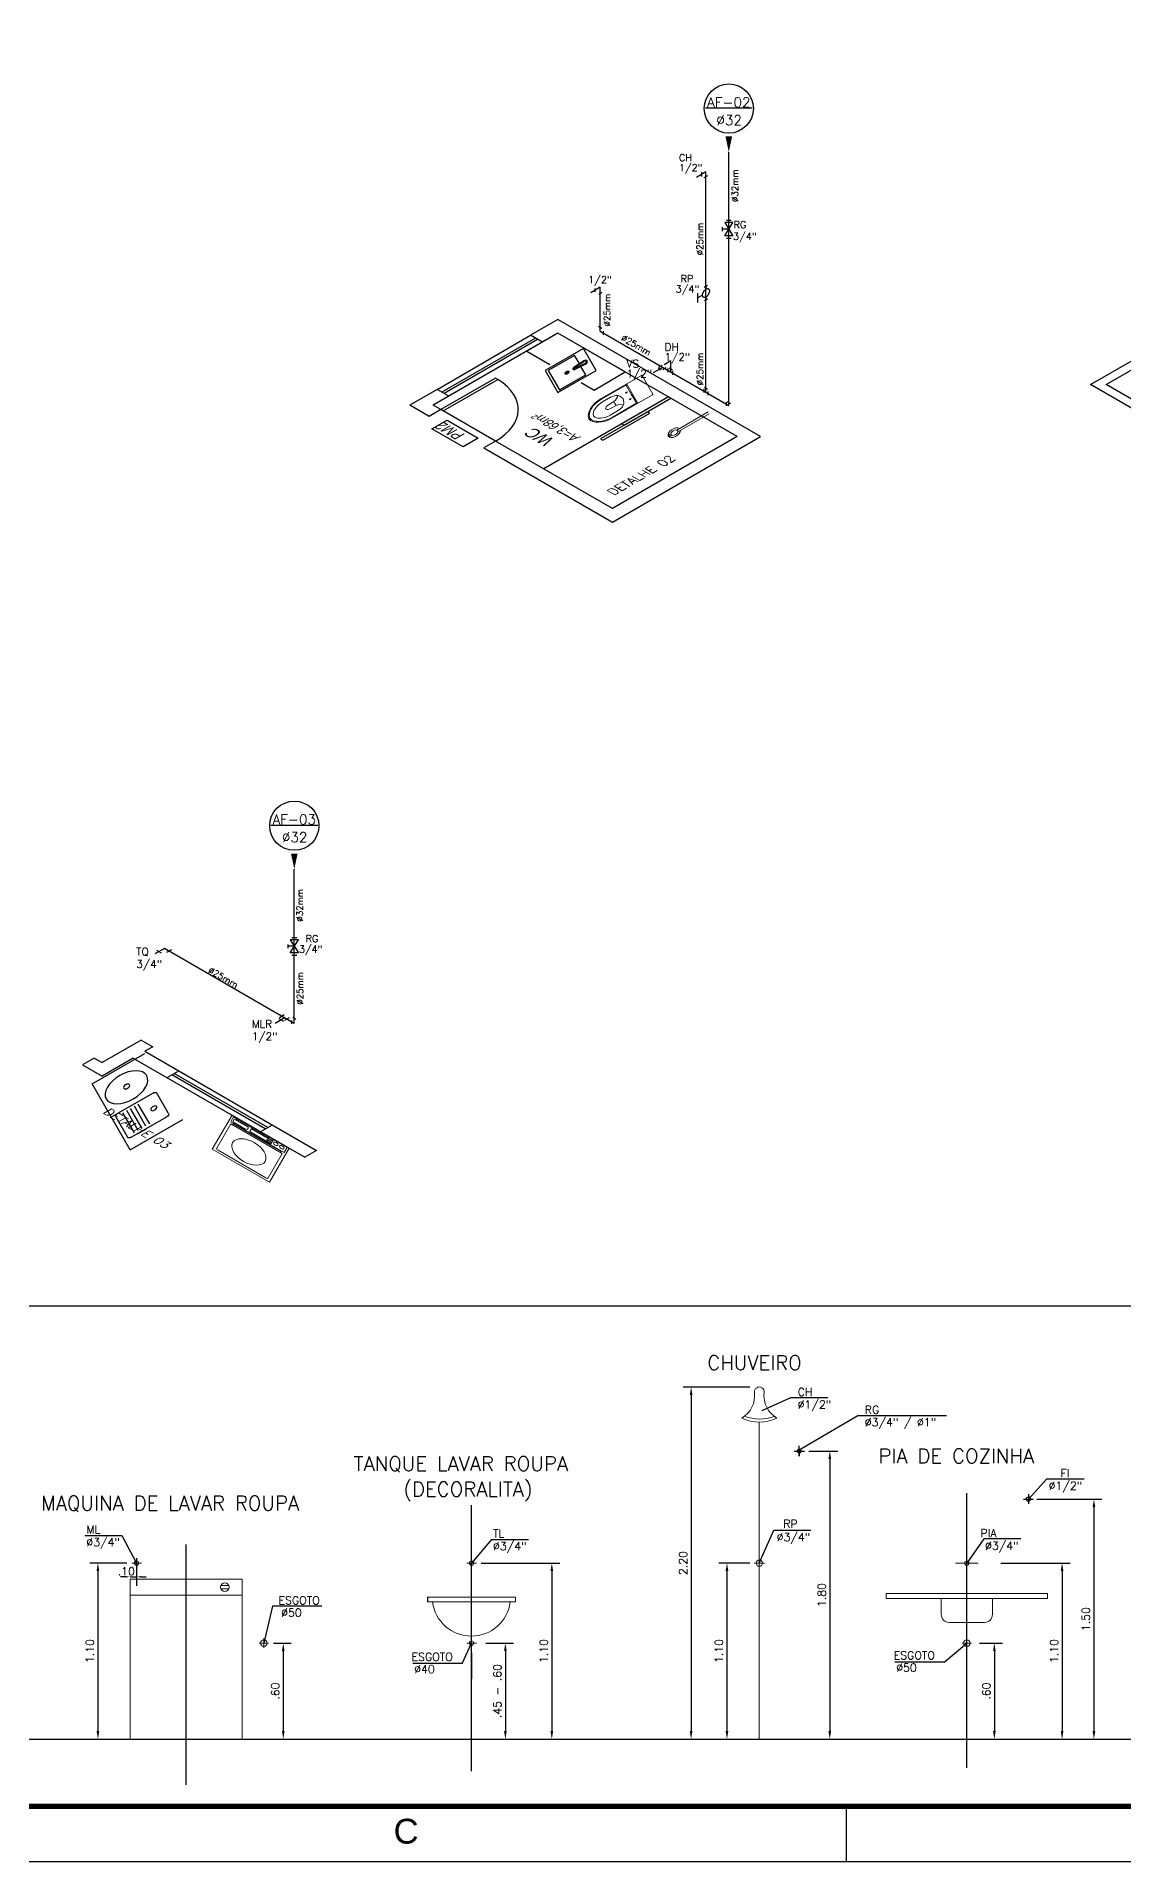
# Model space of a CAD drawing. Header units: millimetres. Extents: x 3923 to 4007, y 744 to 982.
# Drawn here: x 3956.45 to 3976.16, y 743.99 to 777.09 of the extents above; entities that cross this region are included whole.
import ezdxf
from ezdxf.enums import TextEntityAlignment as Align

# ---------------------------------------------------------------- set-up
doc = ezdxf.new("R2010")
doc.units = ezdxf.units.MM
doc.header["$LTSCALE"] = 20
for name, pattern in [('CONTINU', [0]), ('DIVIDE', [1.25, 0.5, -0.25, 0, -0.25, 0, -0.25]), ('HIDDEN2', [0.1875, 0.125, -0.0625])]:
    doc.linetypes.add(name, pattern=pattern)
for name, color, linetype in [('A-PEN-R', 1, 'Continuous'), ('A-PEN-Y', 2, 'Continuous'), ('AF', 5, 'Continuous'), ('CERC02', 3, 'Continuous'), ('CONEXAO_AG_FRIA', 2, 'Continuous'), ('CONEXÃO_HIDRÁULICA', 2, 'Continuous'), ('COTAS01', 7, 'Continuous'), ('Diametro', 2, 'Continuous'), ('E-txt-g', 3, 'Continuous'), ('Esgoto', 5, 'Continuous'), ('ESPECIFICAÇÃO02', 7, 'Continuous'), ('HIDROSSANITÁRIO', 8, 'Continuous'), ('LAYER8', 9, 'Continuous'), ('MOB', 251, 'Continuous'), ("PRANCHA - PROJETU'S", 7, 'Continuous'), ('Prumadas_L', 1, 'Continuous'), ('Prumadas_Q', 3, 'Continuous'), ('Prumadas_T', 2, 'Continuous'), ('TEXT', 2, 'Continuous')]:
    doc.layers.add(name, color=color, linetype=linetype)
for name, color, linetype, lineweight in [('BLOCOS HIDRAULICA', 4, 'Continuous', 9), ('E-Lay-9', 9, 'Continuous', 9), ('E-Txt-W', 7, 'Continuous', 20)]:
    doc.layers.add(name, color=color, linetype=linetype, lineweight=lineweight)
doc.styles.add('ARIAL', font='arial.ttf', dxfattribs={"height": 2})
doc.styles.add('F2', font='ARIALN.TTF')
doc.styles.add('REG60', font='romans.shx', dxfattribs={"width": 0.8, "height": 0.15})
doc.styles.add('REG80', font='romans.shx', dxfattribs={"width": 0.8, "height": 0.2})
doc.styles.add('ROMANS', font='romans__.ttf', dxfattribs={"height": 0.1})

# ---------------------------------------------------------------- blocks, each defined once
blk = doc.blocks.new('ADFSGASDFG')
at = {"layer": "PRANCHA - PROJETU'S", "color": 1}
blk.add_line((276.578, 47.946), (360.678, 47.946), dxfattribs=at)
at = {"layer": "PRANCHA - PROJETU'S", "color": 4, "const_width": 0.1}
blk.add_lwpolyline([(279.078, 106.346), (359.678, 106.346), (359.678, 48.946), (279.078, 48.946)], close=True, dxfattribs=at)
at = {"layer": "PRANCHA - PROJETU'S", "color": 50, "linetype": 'Continuous', "style": 'ARIAL'}
blk.add_text('C', height=0.45, dxfattribs=at).set_placement((316.698, 48.496), align=Align.MIDDLE)
blk.add_text('C', height=0.45, dxfattribs=at).set_placement((316.698, 48.496), align=Align.MIDDLE)
blk = doc.blocks.new('TXT-AMB75')
at = {"layer": 'E-txt-g', "style": 'REG80', "width": 0.8, "flags": 8}
blk.add_attdef('TXT', text='', height=0.2, dxfattribs=at).set_placement((0.005, 0.296), align=Align.CENTER)
at = {"layer": 'E-Txt-W', "style": 'REG60', "width": 0.8, "flags": 8}
blk.add_attdef('TXT', text='', height=0.15, dxfattribs=at).set_placement((0.005, 0.027), align=Align.CENTER)
blk = doc.blocks.new('CUBA QUADRADA-flat-4-flat-1')
at = {"layer": 'MOB'}
blk.add_lwpolyline([(0, -0.2), (0.4, -0.2), (0.4, 0.2), (0, 0.2)], close=True, dxfattribs=at)
blk.add_lwpolyline([(0.1, -0.025), (0.1, -0.175), (0.375, -0.175), (0.375, 0.175), (0.1, 0.175), (0.1, 0.025)], dxfattribs=at)
for points in [[(0.155, -0.02), (0.055, -0.03, -1), (0.055, 0.03), (0.155, 0.02, -1)], [(0.155, -0.01), (0.055, -0.02, -1), (0.055, 0.02), (0.155, 0.01, -1)]]:
    blk.add_lwpolyline(points, format="xyb", close=True, dxfattribs=at)
for radius in [0.02, 0.0125]:
    blk.add_circle((0.238, 0), radius, dxfattribs=at)
blk = doc.blocks.new('vaso-s')
at = {"layer": 'E-Lay-9', "color": 8}
for p, q in [((0, 0.17), (0, 0)), ((0.426, 0.175), (0.005, 0.175)), ((0.16, 0.17), (0.16, 0.17)), ((0.16, 0.17), (0.16, 0)), ((0.426, 0.165), (0.165, 0.165)), ((0.17, 0), (0.17, 0.16)), ((0.213, 0.06), (0.189, 0.06)), ((0.201, 0.048), (0.201, 0.072)), ((0.341, 0.035), (0.341, 0)), ((0.391, 0.035), (0.341, 0.035)), ((0.431, 0.12), (0.346, 0.12)), ((0, -0.17), (0, 0)), ((0.16, -0.17), (0.16, 0)), ((0.426, -0.165), (0.165, -0.165)), ((0.17, 0), (0.17, -0.16)), ((0.213, -0.06), (0.189, -0.06)), ((0.201, -0.048), (0.201, -0.072)), ((0.341, -0.035), (0.341, 0)), ((0.391, -0.035), (0.341, -0.035)), ((0.431, -0.12), (0.346, -0.12)), ((0.426, -0.175), (0.005, -0.175)), ((0.16, -0.17), (0.16, -0.17))]:
    blk.add_line(p, q, dxfattribs=at)
for centre in [(0.201, 0.06), (0.201, -0.06)]:
    blk.add_circle(centre, 0.005, dxfattribs=at)
for centre, radius, start, end in [((0.005, 0.17), 0.005, 90, 180), ((0.155, 0.17), 0.005, 0, 90), ((0.165, 0.17), 0.00495, 180, 270), ((0.426, -0.015), 0.19, 4.5281, 90), ((0.165, 0.16), 0.00495, 0, 90), ((0.518, -0.015), 0.262, 163.0355, 176.7233), ((0.346, 0.038), 0.0825, 90, 163.0355), ((0.375, 0.136), 0.107, 206.9395, 250.9647), ((0.391, -0.015), 0.05, 17.4576, 90), ((0.426, -0.015), 0.18, 4.7802, 90), ((0.431, -0.015), 0.135, 6.3794, 90), ((0.165, -0.17), 0.00495, 90, 180), ((0.165, -0.16), 0.00495, 270, 0), ((0.518, 0.015), 0.262, 183.2767, 196.9645), ((0.346, -0.038), 0.0825, 196.9645, 270), ((0.375, -0.136), 0.107, 109.0353, 153.0605), ((0.391, 0.015), 0.05, 270, 342.5424), ((0.426, 0.015), 0.19, 270, 355.4719), ((0.426, 0.015), 0.18, 270, 355.2198), ((0.431, 0.015), 0.135, 270, 353.6206), ((0.005, -0.17), 0.005, 180, 270), ((0.155, -0.17), 0.005, 270, 0)]:
    blk.add_arc(centre, radius, start, end, dxfattribs=at)
blk = doc.blocks.new('Chuveiro')
at = {"layer": 'E-Lay-9', "color": 8}
for p, q in [((-0.031, 0.016), (-0.36, 0.016)), ((0.051, 0.016), (0.031, 0.016)), ((0.051, 0.016), (0.051, -0.016)), ((-0.031, -0.016), (-0.36, -0.016)), ((0.051, -0.016), (0.031, -0.016))]:
    blk.add_line(p, q, dxfattribs=at)
blk.add_circle((0, 0), 0.0348, dxfattribs=at)
for centre, radius, start, end in [((0, 0), 0.0624, 194.4775, 165.5225), ((0.009, 0), 0.0444, 339.4266, 20.5734)]:
    blk.add_arc(centre, radius, start, end, dxfattribs=at)
blk = doc.blocks.new('iso 02')
at = {"layer": 'HIDROSSANITÁRIO', "color": 8, "linetype": 'Continuous'}
for p, q in [((-0.268, 1.607), (-0.516, 1.36, 1.83)), ((1.57, -0.231), (-0.268, 1.607)), ((-0.268, 1.395), (-1.399, 0.264)), ((-1.364, 0.511, 1.83), (-0.516, 1.36, 1.83)), ((1.358, -0.231), (-0.268, 1.395)), ((-1.364, 0.511, 1.83), (-1.612, 0.264, 1.83)), ((0.734, 0.393), (-0.397, -0.738)), ((-1.435, 0.087), (-1.612, 0.264)), ((-1.329, 0.193), (-1.435, 0.087)), ((-1.329, 0.193), (-1.399, 0.264)), ((-0.834, -0.302), (-1.329, 0.193)), ((-0.834, -0.302), (-0.94, -0.408)), ((0.227, -1.362), (-0.834, -0.302)), ((1.358, -0.231), (0.227, -1.362)), ((0.227, -1.575), (1.57, -0.231)), ((-0.94, -0.408), (0.227, -1.575))]:
    blk.add_line(p, q, dxfattribs=at)
at = {"layer": 'HIDROSSANITÁRIO', "color": 8, "linetype": 'HIDDEN2'}
for p, q in [((-0.409, 1.254), (-0.516, 1.36, 1.83)), ((-0.473, 1.318), (-1.322, 0.469)), ((-0.452, 1.296), (-1.3, 0.448)), ((-1.258, 0.405), (-1.364, 0.511, 1.83))]:
    blk.add_line(p, q, dxfattribs=at)
at = {"layer": 'HIDROSSANITÁRIO', "color": 8}
blk.add_lwpolyline([(-0.058, 0.62), (0.06, 0.501), (0.343, 0.784), (-0.268, 1.395), (-0.551, 1.112), (-0.341, 0.903)], dxfattribs=at)
at = {"layer": 'HIDROSSANITÁRIO', "color": 8, "linetype": 'Continuous'}
blk.add_lwpolyline([(-1.329, 0.193), (-1.308, 0.172), (-0.813, 0.667), (-0.834, 0.688)], close=True, dxfattribs=at)
at = {"layer": 'HIDROSSANITÁRIO', "color": 8}
for points in [[(0.734, 0.393), (0.31, -0.031), (0.331, -0.053), (0.755, 0.372)], [(0.543, 0.16), (0.119, -0.265), (0.14, -0.286), (0.565, 0.138)]]:
    blk.add_lwpolyline(points, close=True, dxfattribs=at)
at = {"layer": 'HIDROSSANITÁRIO', "color": 8, "elevation": 1.83}
blk.add_lwpolyline([(-1.129, -0.393), (-1.412, -0.109), (-1.274, 0.028), (-0.991, -0.255)], close=True, dxfattribs=at)
at = {"layer": 'HIDROSSANITÁRIO', "color": 8, "linetype": 'HIDDEN2'}
blk.add_arc((-1.329, 0.194), 0.701, 315, 42.4911, dxfattribs=at)
at = {"layer": 'HIDROSSANITÁRIO', "color": 8, "rotation": 224.9999999999999}
blk.add_blockref('CUBA QUADRADA-flat-4-flat-1', (0.02, 0.98), dxfattribs=at)
at = {"layer": 'HIDROSSANITÁRIO', "color": 8, "xscale": -1, "rotation": 45}
for name, p in [('vaso-s', (0.544, 0.583)), ('Chuveiro', (0.787, -0.17))]:
    blk.add_blockref(name, p, dxfattribs=at)
at = {"layer": 'HIDROSSANITÁRIO', "color": 8}
ref = blk.add_blockref('TXT-AMB75', (-0.233, -0.033, 1.83), dxfattribs=dict(at, xscale=0.729, yscale=0.729, zscale=0.729, rotation=135))
ref.add_attrib('TXT', 'WC', dxfattribs={"layer": 'E-txt-g', "color": 2, "height": 0.1458, "rotation": 135, "style": 'F2'}).set_placement((-0.389, -0.183, 1.83), align=Align.CENTER)
ref.add_attrib('TXT', 'A=3,68m²', dxfattribs={"layer": 'E-Txt-W', "height": 0.1094, "rotation": 135, "style": 'F2'}).set_placement((-0.25, -0.044, 1.83), align=Align.CENTER)
at = {"layer": 'Diametro', "style": 'ROMANS'}
blk.add_text('DETALHE 02', height=0.1, rotation=45, dxfattribs=at).set_placement((0.523, -0.874), align=Align.CENTER)
at = {"layer": 'HIDROSSANITÁRIO', "color": 8, "linetype": 'Continuous', "style": 'F2'}
blk.add_text('PM2', height=0.1246, rotation=135, dxfattribs=at).set_placement((-1.148, -0.33, 1.83), align=Align.TOP_LEFT)
blk = doc.blocks.new('A$C656368A0')
at = {"layer": 'COTAS01', "color": 8}
for p, q in [((0, 1.196), (0, 0)), ((0, 1.196), (0.55, 1.196)), ((0.11, 0.997), (0.11, 0.635)), ((0.15, 0.997), (0.15, 0.635)), ((0.19, 0.997), (0.19, 0.635)), ((0.23, 0.997), (0.23, 0.635)), ((0.27, 0.997), (0.27, 0.635)), ((0, 0), (0.55, 0))]:
    blk.add_line(p, q, dxfattribs=at)
for centre in [(0.374, 0.816), (0.259, 0.305)]:
    blk.add_circle(centre, 0.0307, dxfattribs=at)
at = {"layer": 'ESPECIFICAÇÃO02', "color": 8}
blk.add_lwpolyline([(0.466, 0.633, -0.414214), (0.436, 0.603), (0.065, 0.603, -0.414214), (0.035, 0.633), (0.035, 1.003, -0.414214), (0.065, 1.033), (0.436, 1.033, -0.414214), (0.466, 1.003)], format="xyb", close=True, dxfattribs=at)
blk.add_circle((0.254, 0.315), 0.212, dxfattribs=at)
blk = doc.blocks.new('Maquina de Lavar')
at = {"layer": 'E-Lay-9', "color": 8}
for p, q in [((0.3, 0), (-0.3, 0)), ((-0.3, 0), (-0.3, -0.62)), ((-0.08, -0.01), (-0.28, -0.01)), ((-0.28, -0.01), (-0.28, -0.1)), ((0.28, -0.1), (-0.28, -0.1)), ((0.27, -0.13), (-0.27, -0.13)), ((-0.27, -0.13), (-0.27, -0.57)), ((0.25, -0.11), (-0.25, -0.11)), ((-0.25, -0.11), (-0.25, -0.13)), ((-0.136, -0.085), (-0.136, -0.01)), ((-0.086, -0.025), (-0.136, -0.025)), ((-0.086, -0.04), (-0.136, -0.04)), ((-0.086, -0.055), (-0.136, -0.055)), ((-0.086, -0.07), (-0.136, -0.07)), ((0.085, -0.085), (-0.136, -0.085)), ((-0.086, -0.085), (-0.086, -0.01)), ((-0.08, -0.01), (-0.08, -0.02)), ((0.28, -0.02), (-0.08, -0.02)), ((0.085, -0.035), (-0.065, -0.035)), ((0.085, -0.085), (0.085, -0.035)), ((0.115, -0.07), (0.115, -0.05)), ((0.25, -0.035), (0.13, -0.035)), ((0.25, -0.085), (0.13, -0.085)), ((0.25, -0.13), (0.25, -0.11)), ((0.265, -0.07), (0.265, -0.05)), ((0.27, -0.57), (0.27, -0.13)), ((0.28, -0.1), (0.28, -0.02)), ((0.3, -0.62), (0.3, 0)), ((-0.3, -0.62), (0.3, -0.62)), ((-0.25, -0.59), (0.25, -0.59))]:
    blk.add_line(p, q, dxfattribs=at)
for centre, radius in [((-0.237, -0.048), 0.0227), ((-0.174, -0.048), 0.0227), ((0, -0.37), 0.17)]:
    blk.add_circle(centre, radius, dxfattribs=at)
for centre, radius, start, end in [((-0.065, -0.02), 0.015, 180, 270), ((0.13, -0.05), 0.015, 90, 180), ((0.13, -0.07), 0.015, 180, 270), ((0.25, -0.05), 0.015, 360, 90), ((0.25, -0.07), 0.015, 270, 360), ((-0.25, -0.57), 0.02, 180, 270), ((0.25, -0.57), 0.02, 270, 360)]:
    blk.add_arc(centre, radius, start, end, dxfattribs=at)
blk = doc.blocks.new('iso 03')
at = {"layer": 'HIDROSSANITÁRIO', "color": 8, "linetype": 'Continuous'}
for p, q in [((-0.461, 1.1), (-0.814, 0.746)), ((-0.461, 1.1), (-0.355, 0.994)), ((-0.355, 0.994), (-0.425, 0.923)), ((-0.425, 0.923), (1.13, -0.633)), ((-0.885, 0.817), (-0.991, 0.711)), ((-0.991, 0.711), (-0.814, 0.534)), ((-0.885, 0.817), (-0.814, 0.746)), ((-0.531, 0.817), (-0.814, 0.534)), ((-0.531, 0.817), (1.024, -0.739)), ((1.13, -0.633), (1.024, -0.739))]:
    blk.add_line(p, q, dxfattribs=at)
at = {"layer": 'HIDROSSANITÁRIO', "color": 8, "linetype": 'HIDDEN2'}
for p, q in [((-0.225, 0.51), (-0.118, 0.616)), ((0.666, -0.296), (-0.182, 0.552)), ((0.688, -0.275), (-0.161, 0.574)), ((0.624, -0.339), (0.73, -0.232))]:
    blk.add_line(p, q, dxfattribs=at)
at = {"layer": 'HIDROSSANITÁRIO', "color": 8, "ltscale": 0.35, "xscale": -1, "rotation": 225}
blk.add_blockref('A$C656368A0', (-0.904, 0.411), dxfattribs=at)
at = {"layer": 'HIDROSSANITÁRIO', "color": 8, "xscale": -1, "rotation": 315}
blk.add_blockref('Maquina de Lavar', (0.624, -0.338), dxfattribs=at)
at = {"layer": 'Diametro', "style": 'ROMANS'}
blk.add_text('DETALHE 03', height=0.1, rotation=315, dxfattribs=at).set_placement((-0.528, -0.325), align=Align.CENTER)
blk = doc.blocks.new('iso 07')
at = {"layer": 'HIDROSSANITÁRIO', "color": 8, "linetype": 'Continuous'}
for p, q in [((-1.438, 1.818, -0.247), (-1.332, 1.924)), ((-1.332, 1.924), (2.192, -1.601)), ((-1.438, 1.818), (-0.66, 1.04)), ((-0.448, 0.828), (2.086, -1.707)), ((-0.448, 0.828, -0.247), (2.086, -1.707, -0.247)), ((2.086, -1.707, -0.247), (2.192, -1.601))]:
    blk.add_line(p, q, dxfattribs=at)
at = {"layer": 'HIDROSSANITÁRIO', "color": 8}
for p, q in [((1.343, -1.064, -0.247), (1.328, -1.049, -0.247)), ((1.75, -1.47, -0.247), (1.735, -1.456, -0.247))]:
    blk.add_line(p, q, dxfattribs=at)
at = {"layer": 'HIDROSSANITÁRIO', "color": 8, "linetype": 'Continuous', "elevation": -0.247}
for points in [[(-0.66, 1.04), (-1.438, 0.262), (-2.216, 1.04), (-1.438, 1.818)], [(-0.802, 1.04), (-1.438, 0.404), (-2.075, 1.04), (-1.438, 1.676)]]:
    blk.add_lwpolyline(points, close=True, dxfattribs=at)
blk.add_lwpolyline([(-0.448, 0.828), (-0.66, 0.616), (-0.873, 0.828), (-0.66, 1.04)], dxfattribs=at)
at = {"layer": 'HIDROSSANITÁRIO', "color": 8, "linetype": 'CONTINU', "elevation": -0.247}
blk.add_lwpolyline([(2.086, -1.707), (0.673, -0.293), (0.249, -0.718), (1.663, -2.132), (2.086, -1.707)], dxfattribs=at)
at = {"layer": 'HIDROSSANITÁRIO', "color": 8, "elevation": -0.247}
for points in [[(1.315, -1.119), (1.411, -1.215, -0.414214), (1.411, -1.271), (1.184, -1.498, -0.414214), (1.128, -1.498), (0.845, -1.215, -0.414214), (0.845, -1.158), (1.071, -0.932, -0.414214), (1.128, -0.932), (1.264, -1.068)], [(1.263, -1.044), (1.29, -1.017, -0.133256), (1.296, -1.014, -0.106756), (1.304, -1.014, -0.082828), (1.312, -1.016, -0.071352), (1.32, -1.022, -0.071352), (1.326, -1.03, -0.082828), (1.329, -1.039, -0.106756), (1.329, -1.047, -0.133256), (1.325, -1.053), (1.299, -1.079)], [(1.276, -1.081), (1.301, -1.105, -0.414214)], [(1.304, -1.014), (1.309, -1.009, -0.546464), (1.338, -1.015, 0.10784), (1.34, -1.019), (1.371, -1.049)], [(1.338, -1.015, -0.293273), (1.334, -1.033), (1.329, -1.038)], [(1.722, -1.526), (1.817, -1.622, -0.414214), (1.817, -1.678), (1.591, -1.905, -0.414214), (1.535, -1.905), (1.252, -1.622, -0.414214), (1.252, -1.565), (1.478, -1.339, -0.414214), (1.535, -1.339), (1.671, -1.475)], [(1.67, -1.451), (1.697, -1.424, -0.133256), (1.703, -1.421, -0.106756), (1.711, -1.42, -0.082828), (1.719, -1.423, -0.071352), (1.727, -1.429, -0.071352), (1.733, -1.437, -0.082828), (1.736, -1.445, -0.106756), (1.736, -1.454, -0.133256), (1.732, -1.459), (1.706, -1.486)], [(1.683, -1.487), (1.708, -1.512, -0.414214)], [(1.711, -1.42), (1.716, -1.416, -0.546464), (1.745, -1.422, 0.10784), (1.747, -1.425), (1.778, -1.456)], [(1.745, -1.422, -0.293273), (1.741, -1.44), (1.736, -1.445)]]:
    blk.add_lwpolyline(points, format="xyb", dxfattribs=at)
for points in [[(1.368, -1.067), (1.247, -1.187, -1), (1.233, -1.173), (1.353, -1.053, -1)], [(1.299, -1.079, -0.133256), (1.293, -1.083, -0.106756), (1.285, -1.083, -0.082828), (1.277, -1.08, -0.071352), (1.269, -1.074, -0.071352), (1.263, -1.066, -0.082828), (1.26, -1.058, -0.106756), (1.26, -1.05, -0.133256), (1.263, -1.044, -0.133256), (1.269, -1.041, -0.106756), (1.277, -1.04, -0.082828), (1.286, -1.043, -0.071352), (1.294, -1.049, -0.071352), (1.3, -1.057, -0.082828), (1.302, -1.065, -0.106756), (1.302, -1.073, -0.133256)], [(1.271, -1.062, -0.133256), (1.272, -1.061, -0.106756), (1.275, -1.06, -0.082828), (1.277, -1.061, -0.071352), (1.28, -1.063, -0.071352), (1.281, -1.065, -0.082828), (1.282, -1.068, -0.106756), (1.282, -1.07, -0.133256), (1.281, -1.072, -0.133256), (1.279, -1.073, -0.106756), (1.277, -1.073, -0.082828), (1.274, -1.072, -0.071352), (1.272, -1.071, -0.071352), (1.27, -1.068, -0.082828), (1.269, -1.066, -0.106756), (1.27, -1.063, -0.133256)], [(1.774, -1.474), (1.654, -1.594, -1), (1.64, -1.58), (1.76, -1.46, -1)], [(1.706, -1.486, -0.133256), (1.7, -1.489, -0.106756), (1.692, -1.49, -0.082828), (1.683, -1.487, -0.071352), (1.675, -1.481, -0.071352), (1.669, -1.473, -0.082828), (1.667, -1.465, -0.106756), (1.667, -1.456, -0.133256), (1.67, -1.451, -0.133256), (1.676, -1.447, -0.106756), (1.684, -1.447, -0.082828), (1.692, -1.45, -0.071352), (1.7, -1.456, -0.071352), (1.706, -1.464, -0.082828), (1.709, -1.472, -0.106756), (1.709, -1.48, -0.133256)], [(1.677, -1.468, -0.133256), (1.679, -1.467, -0.106756), (1.682, -1.467, -0.082828), (1.684, -1.468, -0.071352), (1.686, -1.47, -0.071352), (1.688, -1.472, -0.082828), (1.689, -1.475, -0.106756), (1.689, -1.477, -0.133256), (1.688, -1.479, -0.133256), (1.686, -1.48, -0.106756), (1.684, -1.48, -0.082828), (1.681, -1.479, -0.071352), (1.679, -1.477, -0.071352), (1.677, -1.475, -0.082828), (1.676, -1.473, -0.106756), (1.676, -1.47, -0.133256)]]:
    blk.add_lwpolyline(points, format="xyb", close=True, dxfattribs=at)
at = {"layer": 'HIDROSSANITÁRIO', "color": 8}
for centre, radius in [((1.128, -1.215, -0.247), 0.03), ((1.128, -1.215, -0.247), 0.0175), ((1.535, -1.622, -0.247), 0.03), ((1.535, -1.622, -0.247), 0.0175)]:
    blk.add_circle(centre, radius, dxfattribs=at)
for centre, radius, start, end in [((1.322, -1.021, -0.247), 0.035, 270.5847, 289.6231), ((1.36, -1.06, -0.247), 0.015, 266.8103, 183.1897), ((1.24, -1.18, -0.247), 0.0125, 98.1301, 351.8699), ((1.728, -1.428, -0.247), 0.035, 270.5847, 289.6231), ((1.767, -1.467, -0.247), 0.015, 266.8103, 183.1897), ((1.647, -1.587, -0.247), 0.0125, 98.1301, 351.8699)]:
    blk.add_arc(centre, radius, start, end, dxfattribs=at)
at = {"layer": 'HIDROSSANITÁRIO', "color": 8, "rotation": 225}
blk.add_blockref('Chuveiro', (-1.318, 1.188, -0.247), dxfattribs=at)
at = {"layer": 'Diametro', "style": 'ROMANS'}
blk.add_text('DETALHE 07', height=0.1, rotation=315, dxfattribs=at).set_placement((-1.036, -0.283), align=Align.CENTER)
blk = doc.blocks.new('*U844', base_point=(2541.5, 289.3))
at = {"linetype": 'Continuous'}
blk.add_line((2532.6, 286.6), (2532.6, 292.1), dxfattribs=at)
for p, q in [((2541.5, 289.3), (2532.6, 289.3)), ((2535.8, 298.7), (2547.3, 280)), ((2535.8, 280), (2547.3, 298.7)), ((2547.3, 298.7), (2535.8, 298.7)), ((2538.2, 302), (2544.9, 302)), ((2547.3, 280), (2535.8, 280)), ((2538.2, 276.7), (2544.9, 276.7))]:
    blk.add_line(p, q)
blk = doc.blocks.new('*U845', base_point=(2541.5, 283.9))
for p, q in [((2535.4, 277.1), (2535.4, 283.8)), ((2538.6, 275.6), (2544.4, 278.9))]:
    blk.add_line(p, q)
blk = doc.blocks.new('ADH_CXI_RG_A')
for p, q in [((0.019, 0.067), (-0.019, 0.089)), ((0, 0.078), (0, 0.046)), ((-0.019, -0.067), (0.019, -0.089)), ((0, -0.046), (0, -0.078)), ((0.04, -0.023), (0.094, -0.054)), ((0.094, -0.107), (0.094, -0.002))]:
    blk.add_line(p, q)
blk.add_lwpolyline([(0.04, -0.023, 0.064782), (0.037, -0.006, 0.052885), (0.03, 0.012, 0.05077), (0.02, 0.028, 0.057376), (0.007, 0.041, 0.075912), (-0.007, 0.049, 0.111921), (-0.02, 0.051, 0.1493), (-0.03, 0.047, 0.133827), (-0.037, 0.037, 0.091621), (-0.04, 0.023, 0.064782), (-0.037, 0.006, 0.052885), (-0.03, -0.012, 0.05077), (-0.02, -0.028, 0.057376), (-0.007, -0.041, 0.075912), (0.007, -0.049, 0.111921), (0.02, -0.051, 0.1493), (0.03, -0.047, 0.133827), (0.037, -0.037, 0.091621), (0.04, -0.023)], format="xyb", close=True)
blk = doc.blocks.new('*U850', base_point=(2541.5, 289.3))
at = {"linetype": 'Continuous'}
blk.add_line((2532.6, 286.6), (2532.6, 292.1), dxfattribs=at)
for p, q in [((2541.5, 289.3), (2532.6, 289.3)), ((2535.8, 298.7), (2547.3, 280)), ((2535.8, 280), (2547.3, 298.7)), ((2547.3, 298.7), (2535.8, 298.7)), ((2538.2, 302), (2544.9, 302)), ((2547.3, 280), (2535.8, 280)), ((2538.2, 276.7), (2544.9, 276.7))]:
    blk.add_line(p, q)

msp = doc.modelspace()

# ---------------------------------------------------------------- linework, layer by layer
msp.add_line((3958.261, 749.313), (3958.261, 748.988))
at = {"linetype": 'ByBlock'}
for p, q in [((3958.058, 749.15), (3957.971, 749.15)), ((3958.145, 749.15), (3958.261, 749.15)), ((3958.348, 749.15), (3958.435, 749.15))]:
    msp.add_line(p, q, dxfattribs=at)
for points in [[(3958.058, 749.165), (3958.058, 749.136), (3958.145, 749.15)], [(3958.348, 749.165), (3958.348, 749.136), (3958.261, 749.15)]]:
    msp.add_solid(points, dxfattribs=at)
at = {"layer": 'A-PEN-R'}
msp.add_line((3938.444, 754.064), (3988.629, 754.064), dxfattribs=at)
at = {"layer": 'A-PEN-Y'}
for p, q in [((3966.642, 771.839), (3966.7, 771.805)), ((3966.725, 771.748), (3966.725, 771.681)), ((3967.735, 771.098), (3967.793, 771.132)), ((3967.779, 771.044), (3967.721, 771.077)), ((3967.808, 771.056), (3967.866, 771.089)), ((3967.894, 771.073), (3967.894, 771.006)), ((3967.922, 771.082), (3967.98, 771.049)), ((3967.983, 771.022), (3967.983, 770.955)), ((3968.551, 770.701), (3968.551, 770.635)), ((3968.56, 770.731), (3968.618, 770.698)), ((3968.622, 770.653), (3968.622, 770.586)), ((3968.958, 770.459), (3968.958, 770.392)), ((3968.975, 770.472), (3969.032, 770.439)), ((3958.623, 760.519), (3958.71, 760.469)), ((3958.894, 760.526), (3958.807, 760.476)), ((3960.839, 759.28), (3960.926, 759.23)), ((3960.94, 759.344), (3960.853, 759.294)), ((3961.029, 759.293), (3960.942, 759.243))]:
    msp.add_line(p, q, dxfattribs=at)
at = {"layer": 'AF'}
for p, q in [((3969.003, 770.399), (3969.003, 774.999)), ((3968.589, 774.639), (3968.416, 774.539)), ((3968.589, 770.639), (3968.589, 774.639)), ((3966.671, 772.546), (3966.498, 772.446)), ((3966.671, 771.746), (3966.671, 772.546)), ((3967.95, 771.208), (3967.828, 771.138)), ((3967.95, 771.008), (3967.95, 771.208)), ((3967.804, 771.092), (3967.631, 770.992)), ((3961.122, 759.189), (3961.122, 761.989)), ((3961.122, 759.189), (3961.122, 761.989)), ((3958.765, 760.55), (3958.592, 760.45)), ((3958.765, 760.55), (3958.592, 760.45)), ((3960.946, 759.291), (3960.773, 759.191))]:
    msp.add_line(p, q, dxfattribs=at)
at = {"layer": 'BLOCOS HIDRAULICA'}
for p, q in [((3969.556, 749.458), (3969.556, 751.959)), ((3958.174, 749.4), (3958.348, 749.4)), ((3964.251, 749.4), (3964.426, 749.4)), ((3969.463, 749.4), (3969.649, 749.4)), ((3969.556, 749.307), (3969.556, 749.492)), ((3969.556, 746.205), (3969.556, 749.341)), ((3973.117, 749.4), (3973.526, 749.4)), ((3973.233, 749.4), (3973.407, 749.4)), ((3958.145, 749.109), (3958.145, 746.205)), ((3958.145, 749.109), (3960.178, 749.109)), ((3959.788, 748.993), (3959.932, 748.993)), ((3959.788, 748.935), (3959.932, 748.935)), ((3960.178, 749.109), (3960.178, 746.205)), ((3958.145, 748.819), (3960.178, 748.819)), ((3965.137, 748.784), (3963.54, 748.784)), ((3963.54, 748.697), (3965.137, 748.697)), ((3965.137, 748.784), (3965.137, 748.697)), ((3974.781, 748.846), (3971.859, 748.846)), ((3971.859, 748.759), (3971.859, 748.846)), ((3971.859, 748.759), (3974.781, 748.759)), ((3972.856, 748.759), (3972.856, 748.469)), ((3973.784, 748.759), (3973.784, 748.469)), ((3974.781, 748.759), (3974.781, 748.846)), ((3973.001, 748.324), (3973.639, 748.324)), ((3960.483, 747.948), (3960.657, 747.948)), ((3960.57, 748.035), (3960.57, 747.861)), ((3964.251, 747.948), (3964.426, 747.948)), ((3973.233, 747.948), (3973.407, 747.948))]:
    msp.add_line(p, q, dxfattribs=at)
for points in [[(3969.237, 752.031, 0.299855), (3969.468, 752.495, -1.127154), (3969.644, 752.495, 0.299855), (3969.875, 752.031, -0.225434), (3969.237, 752.031)], [(3969.83, 752.061, -0.188676), (3969.288, 752.066)]]:
    msp.add_lwpolyline(points, format="xyb", dxfattribs=at)
for centre, radius in [((3958.261, 749.4), 0.0388), ((3964.338, 749.4), 0.0388), ((3969.556, 749.4), 0.0583), ((3973.32, 749.4), 0.0388), ((3959.86, 748.964), 0.0777), ((3960.57, 747.948), 0.0583), ((3964.338, 747.948), 0.0388), ((3973.32, 747.948), 0.0583)]:
    msp.add_circle(centre, radius, dxfattribs=at)
for centre, radius, start, end in [((3964.334, 748.785), 0.711, 187.145, 352.855), ((3973.001, 748.469), 0.145, 180, 270), ((3973.639, 748.469), 0.145, 270, 0)]:
    msp.add_arc(centre, radius, start, end, dxfattribs=at)
at = {"layer": 'CONEXÃO_HIDRÁULICA'}
for p, q in [((3966.577, 772.46), (3966.577, 772.525)), ((3966.643, 772.422), (3966.699, 772.454)), ((3961.079, 759.182), (3961.079, 759.246)), ((3961.15, 759.263), (3961.094, 759.296))]:
    msp.add_line(p, q, dxfattribs=at)
at = {"layer": 'Esgoto'}
for p, q in [((3966.671, 771.746), (3969.003, 770.399)), ((3961.122, 759.189), (3958.765, 760.55))]:
    msp.add_line(p, q, dxfattribs=at)
at = {"layer": 'LAYER8', "linetype": 'ByBlock'}
for p, q in [((3969.382, 752.594), (3968.174, 752.594)), ((3968.319, 752.449), (3968.319, 746.351)), ((3970.455, 751.433), (3970.98, 751.433)), ((3970.834, 751.287), (3970.834, 746.351)), ((3974.589, 750.561), (3975.77, 750.561)), ((3975.625, 750.416), (3975.625, 746.351)), ((3958.087, 749.4), (3957.414, 749.4)), ((3964.513, 749.4), (3965.938, 749.4)), ((3969.382, 749.4), (3968.824, 749.4)), ((3973.937, 749.4), (3975.194, 749.4)), ((3957.56, 749.255), (3957.56, 746.351)), ((3965.793, 749.255), (3965.793, 746.351)), ((3968.97, 749.255), (3968.97, 746.351)), ((3975.048, 749.255), (3975.048, 746.351)), ((3960.745, 747.948), (3961.067, 747.948)), ((3964.593, 747.948), (3965.096, 747.948)), ((3973.548, 747.948), (3973.964, 747.948)), ((3960.922, 747.803), (3960.922, 746.351)), ((3964.338, 747.773), (3964.338, 747.292)), ((3964.951, 747.803), (3964.951, 746.351)), ((3973.819, 747.803), (3973.819, 746.351))]:
    msp.add_line(p, q, dxfattribs=at)
at = {"layer": 'LAYER8'}
for p, q in [((3969.608, 752.169), (3970.125, 752.403)), ((3970.125, 752.403), (3970.799, 752.403)), ((3970.281, 751.454), (3971.342, 752.08)), ((3971.342, 752.08), (3972.952, 752.08)), ((3970.189, 751.433), (3970.374, 751.433)), ((3970.281, 751.34), (3970.281, 751.525)), ((3970.281, 751.433), (3970.281, 751.34)), ((3974.774, 750.926), (3974.437, 750.561)), ((3974.774, 750.926), (3975.449, 750.926)), ((3974.437, 750.648), (3974.437, 750.474)), ((3974.349, 750.561), (3974.524, 750.561)), ((3974.349, 750.561), (3974.524, 750.561)), ((3969.556, 749.4), (3969.819, 749.996)), ((3969.819, 749.996), (3970.493, 749.996)), ((3957.321, 749.901), (3957.995, 749.901)), ((3957.995, 749.901), (3958.261, 749.4)), ((3964.697, 749.829), (3964.338, 749.4)), ((3964.697, 749.829), (3965.371, 749.829)), ((3973.628, 749.837), (3973.321, 749.4)), ((3974.302, 749.837), (3973.628, 749.837)), ((3958.261, 749.487), (3958.261, 749.313)), ((3960.724, 748.615), (3960.57, 747.948)), ((3961.619, 748.615), (3960.724, 748.615)), ((3963.54, 748.784), (3963.54, 748.697)), ((3964.166, 747.576), (3964.338, 747.948)), ((3972.909, 747.602), (3973.32, 747.948)), ((3972.909, 747.602), (3972.014, 747.602)), ((3964.166, 747.576), (3963.271, 747.576))]:
    msp.add_line(p, q, dxfattribs=at)
at = {"layer": 'LAYER8', "linetype": 'DIVIDE'}
for p, q in [((3973.32, 745.686), (3973.32, 750.671)), ((3964.338, 745.625), (3964.338, 750.45)), ((3959.161, 745.374), (3959.161, 749.739))]:
    msp.add_line(p, q, dxfattribs=at)
at = {"layer": 'LAYER8', "const_width": 0.0436}
msp.add_lwpolyline([(3970.259, 751.433, 1), (3970.303, 751.433, 1)], format="xyb", close=True, dxfattribs=at)
at = {"layer": 'LAYER8', "color": 2}
msp.add_lwpolyline([(3950.748, 746.205), (3951.794, 746.205), (3956.943, 746.205), (3962.284, 746.205), (3966.72, 746.205), (3971.774, 746.205), (3976.511, 746.205)], dxfattribs=at)
at = {"layer": 'LAYER8'}
msp.add_circle((3974.437, 750.561), 0.0388, dxfattribs=at)
at = {"layer": 'LAYER8', "linetype": 'ByBlock'}
for points in [[(3968.295, 752.449), (3968.343, 752.449), (3968.319, 752.594)], [(3970.81, 751.287), (3970.859, 751.287), (3970.834, 751.433)], [(3975.601, 750.416), (3975.649, 750.416), (3975.625, 750.561)], [(3957.535, 749.255), (3957.584, 749.255), (3957.56, 749.4)], [(3965.768, 749.255), (3965.817, 749.255), (3965.793, 749.4)], [(3968.945, 749.255), (3968.994, 749.255), (3968.97, 749.4)], [(3975.024, 749.255), (3975.073, 749.255), (3975.048, 749.4)], [(3960.898, 747.803), (3960.946, 747.803), (3960.922, 747.948)], [(3964.926, 747.803), (3964.975, 747.803), (3964.951, 747.948)], [(3973.795, 747.803), (3973.843, 747.803), (3973.819, 747.948)], [(3957.535, 746.351), (3957.584, 746.351), (3957.56, 746.205)], [(3960.898, 746.351), (3960.946, 746.351), (3960.922, 746.205)], [(3964.926, 746.351), (3964.975, 746.351), (3964.951, 746.205)], [(3965.768, 746.351), (3965.817, 746.351), (3965.793, 746.205)], [(3968.295, 746.351), (3968.343, 746.351), (3968.319, 746.205)], [(3968.945, 746.351), (3968.994, 746.351), (3968.97, 746.205)], [(3970.81, 746.351), (3970.859, 746.351), (3970.834, 746.205)], [(3973.795, 746.351), (3973.843, 746.351), (3973.819, 746.205)], [(3975.024, 746.351), (3975.073, 746.351), (3975.048, 746.205)], [(3975.601, 746.351), (3975.649, 746.351), (3975.625, 746.205)]]:
    msp.add_solid(points, dxfattribs=at)
at = {"layer": "PRANCHA - PROJETU'S", "color": 1}
msp.add_line((3971.129, 744.986), (3971.129, 743.986), dxfattribs=at)
at = {"layer": 'Prumadas_L'}
for p, q in [((3968.579, 775.798), (3969.428, 775.798)), ((3960.698, 762.788), (3961.546, 762.788))]:
    msp.add_line(p, q, dxfattribs=at)
for points in [[(3969.003, 774.999), (3968.943, 775.281), (3969.063, 775.281)], [(3961.122, 761.989), (3961.062, 762.271), (3961.182, 762.271)]]:
    msp.add_solid(points, dxfattribs=at)
at = {"layer": 'Prumadas_Q'}
for centre in [(3969.003, 775.787), (3961.122, 762.777)]:
    msp.add_circle(centre, 0.446, dxfattribs=at)

# ---------------------------------------------------------------- block references
at = {"layer": 'CONEXAO_AG_FRIA'}
for name, p, xscale, yscale, zscale in [('*U845', (3968.589, 774.634), 0.01200000000062573, 0.01200000000062573, 1.2), ('*U844', (3969.003, 773.599), 0.01280000000042492, 0.01280000000042492, 1.28), ('*U850', (3961.122, 760.589), 0.01280000000042492, 0.01280000000042492, 1.28)]:
    msp.add_blockref(name, p, dxfattribs=dict(at, xscale=xscale, yscale=yscale, zscale=zscale))
at = {"layer": 'CONEXÃO_HIDRÁULICA', "xscale": -1.600000000000364, "yscale": 1.599999999999909, "zscale": 1.6}
msp.add_blockref('ADH_CXI_RG_A', (3968.589, 772.439), dxfattribs=at)
at = {"layer": 'Esgoto', "xscale": 2, "yscale": 1.1547, "zscale": 2}
for name, p in [('iso 02', (3966.44, 770.103)), ('iso 07', (3979.997, 769.578, 0.493)), ('iso 03', (3959.264, 757.618))]:
    msp.add_blockref(name, p, dxfattribs=at)
at = {"layer": "PRANCHA - PROJETU'S", "color": 1}
msp.add_blockref('ADFSGASDFG', (3646.451, 696.04), dxfattribs=at)

# ---------------------------------------------------------------- texts
at = {"linetype": 'ByBlock', "style": 'ROMANS'}
msp.add_text('.10', height=0.1452, dxfattribs=at).set_placement((3958.075, 749.25), align=Align.MIDDLE_CENTER)
at = {"layer": 'CERC02', "style": 'ROMANS'}
for s, p in [('CH', (3970.252, 752.576)), ('%%C1/2"', (3970.252, 752.349)), ('RG', (3971.469, 752.254)), ('%%C3/4" / %%C1"', (3971.469, 752.026)), ('FI', (3975.021, 751.103)), ('%%C1/2"', (3974.804, 750.876)), ('ML', (3957.35, 750.079)), ('TL', (3964.726, 750.006)), ('%%C3/4"', (3969.871, 749.942)), ('RP', (3969.991, 750.184)), ('PIA', (3973.567, 750.015)), ('%%C3/4"', (3957.35, 749.851)), ('%%C3/4"', (3964.726, 749.779)), ('%%C3/4"', (3973.65, 749.787)), ('ESGOTO', (3960.837, 748.796)), ('%%C50', (3960.883, 748.573)), ('ESGOTO', (3963.25, 747.771)), ('ESGOTO', (3971.994, 747.798)), ('%%C40', (3963.296, 747.548)), ('%%C50', (3972.039, 747.575))]:
    msp.add_text(s, height=0.1452, dxfattribs=at).set_placement(p, align=Align.TOP_LEFT)
at = {"layer": 'CONEXAO_AG_FRIA', "style": 'ROMANS'}
for s, height, p in [('CH', 0.128, (3968.098, 774.833)), ('1/2"', 0.128, (3968.098, 774.653)), ('3/4"', 0.128, (3969.08, 773.407)), ('RG', 0.128, (3969.09, 773.616)), ('1/2"', 0.128, (3966.453, 772.617)), ('RP', 0.128, (3968.128, 772.636)), ('3/4"', 0.128, (3968.04, 772.449)), ('DH', 0.14, (3967.836, 771.391)), ('VS', 0.14, (3967.146, 771.089)), ('1/2"', 0.14, (3967.836, 771.211)), ('1/2"', 0.14, (3967.146, 770.909)), ('TQ', 0.14, (3958.256, 760.421)), ('3/4"', 0.128, (3961.206, 760.473)), ('RG', 0.128, (3961.329, 760.663)), ('3/4"', 0.14, (3958.256, 760.196)), ('MLR', 0.14, (3960.35, 759.11)), ('1/2"', 0.14, (3960.35, 758.885))]:
    msp.add_text(s, height=height, dxfattribs=at).set_placement(p)
at = {"layer": 'Diametro', "style": 'ROMANS'}
for s, rotation, p in [('%%C32mm', 90, (3969.171, 774.387)), ('%%C25mm', 90, (3968.535, 773.421)), ('%%C25mm', 90, (3966.853, 772.13)), ('%%C25mm', 330, (3967.294, 771.446)), ('%%C25mm', 90, (3968.536, 771.062)), ('%%C32mm', 90, (3961.279, 761.332)), ('%%C25mm', 330, (3959.806, 759.973)), ('%%C25mm', 90, (3961.281, 759.825))]:
    msp.add_text(s, height=0.1152, rotation=rotation, dxfattribs=at).set_placement(p, align=Align.CENTER)
at = {"layer": 'LAYER8', "linetype": 'ByBlock', "style": 'ROMANS'}
for s, p in [('2.20', (3968.174, 749.4)), ('1.80', (3970.689, 748.819)), ('1.50', (3975.48, 748.383)), ('1.10', (3957.414, 747.803)), ('1.10', (3965.647, 747.803)), ('1.10', (3968.824, 747.803)), ('1.10', (3974.903, 747.803)), ('.60', (3960.777, 747.077)), ('.60', (3973.674, 747.077))]:
    msp.add_text(s, height=0.1452, rotation=90, dxfattribs=at).set_placement(p, align=Align.MIDDLE_CENTER)
msp.add_text('.45 - .60', height=0.1452, rotation=90, dxfattribs=at).set_placement((3964.805, 747.077), align=Align.MIDDLE)
at = {"layer": 'Prumadas_T', "style": 'ROMANS'}
for s, p in [('AF-02', (3969.003, 775.811)), ('%%C32', (3969.009, 775.487)), ('AF-03', (3961.122, 762.801)), ('%%C32', (3961.128, 762.477))]:
    msp.add_text(s, height=0.18, dxfattribs=at).set_placement(p, align=Align.CENTER)
at = {"layer": 'TEXT', "style": 'ROMANS'}
for s, height, p in [('CHUVEIRO', 0.2614, (3968.612, 753.164)), ('TANQUE LAVAR ROUPA ', 0.26136, (3962.199, 751.334)), ('PIA DE COZINHA', 0.26136, (3971.718, 751.475)), ('(DECORALITA)', 0.26136, (3963.1, 750.871)), ('MAQUINA DE LAVAR ROUPA', 0.26136, (3956.527, 750.617))]:
    msp.add_text(s, height=height, dxfattribs=at).set_placement(p, align=Align.TOP_LEFT)

doc.saveas('drawing.dxf')
